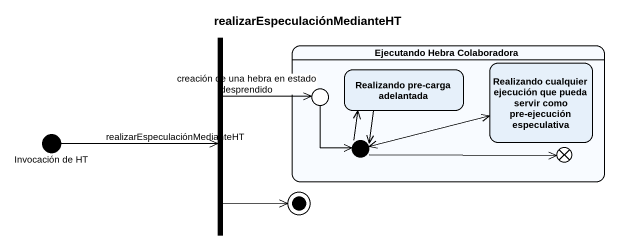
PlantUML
@startuml
title realizarEspeculaciónMedianteHT
hide empty description
state fork1 <<fork>>
state "Ejecutando Hebra Colaboradora" as Ejecutando_Hebra {
  state "Realizando pre-carga adelantada" as Realizando_pre_carga
  state "Realizando cualquier ejecución que pueda servir como pre-ejecución especulativa" as Realizando_cualquier
  state entry1 <<entryPoint>>
  state junction1 <<choice>>
  state exit1 <<exitPoint>>
}
state "Invocación de HT" as Invocación_de_HT <<start>>
fork1 -right-> entry1 : creación de una hebra en estado desprendido
Realizando_pre_carga --> junction1
Realizando_cualquier -left-> junction1
entry1 --> junction1
Invocación_de_HT -right-> fork1 : realizarEspeculaciónMedianteHT
junction1 -up-> Realizando_pre_carga
junction1 -right-> Realizando_cualquier
junction1 -right-> exit1
fork1 --> [*]
@enduml
